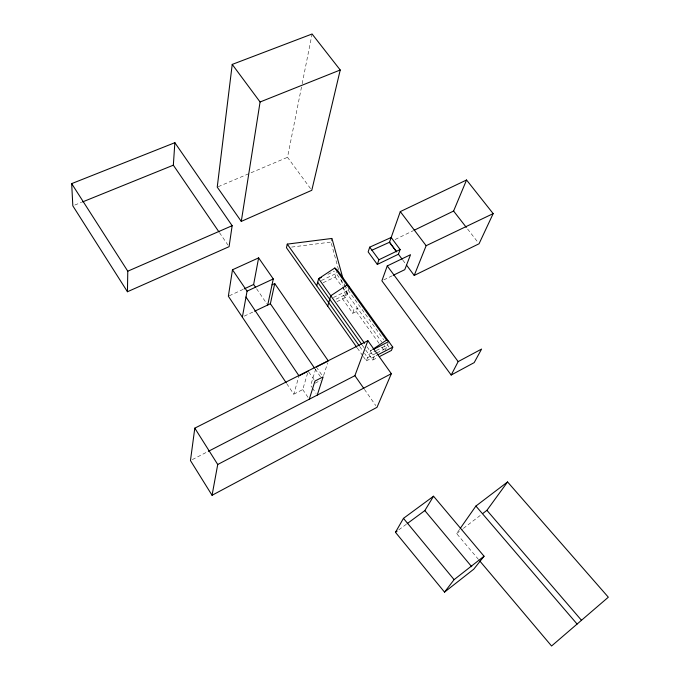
<?xml version="1.0" encoding="UTF-8"?>
<svg xmlns="http://www.w3.org/2000/svg" width="680" height="680" viewBox="0 0 680 680"><rect width="100%" height="100%" fill="white"/><g stroke="black" fill="none" stroke-linecap="round" stroke-linejoin="round"><path stroke-width="0.51" stroke-dasharray="3.4 2.55" d="M310.539 188.598L287.504 157.301L301.954 84.77M302.166 83.734L312.077 34M338.512 269.654L330.964 242.063L331.959 238.45M286.773 383.664L293.786 394.188L299.004 375.853M323.161 282.693L335.138 277.015L336.71 271.694M293.786 394.188L302.727 389.58L308.193 371.186M315.732 368.951L310.658 385.466L311.856 387.226M336.982 301.639L346.069 297.236L349.112 287.7M323.595 375.564L327.683 362.874M352.775 313.267L353.914 309.885L357.45 308.15L356.295 311.534L352.775 313.267L342.55 298.936L343.629 295.502L353.914 309.885M363.35 356.6L366.367 360.876L368.832 354.399L375.343 351.075M365.772 350.089L372.801 360.009L374.076 356.745L376.881 355.308M385.144 350.6L388.11 343.238M478.49 559.453L456.637 533.571L459.646 529.269M456.637 533.571L462.519 529.057M463.361 528.411L481.023 514.854M398.82 529.822L406.376 524.237M371.815 349.953L370.082 351.118L371.951 350.166M192.338 459.603L207.374 451.843M315.146 383.163L320.535 380.392M372.801 360.009L377.459 357.612M375.929 353.387L367.591 357.654L364.556 353.362M376.856 352.911L386.121 348.168L384.268 345.576M366.367 360.876L376.516 355.674M376.278 350.6L387.438 344.887L389.147 347.267M395.156 239.504L413.066 230.783M383.8 279.879L392.377 275.697M336.099 299.149L347.166 293.794L345.508 287.759M333.447 297.475L348.271 290.326M244.264 316.14L254.583 311.245M327.947 274.303L334.45 271.235M321.376 280.483L336.183 273.479L344.037 284.427M229.287 295.8L243.338 289.28M218.212 186.694L287.504 157.301M74.783 205.062L81.617 202.3M291.635 247.078L330.964 242.063M467.602 229.041L477.785 242.131M402.815 260.125L405.348 263.525M344.649 285.269L383.767 339.779M335.138 277.015L341.751 286.246M342.354 287.079L381.795 342.125M356.295 311.534L379.355 343.774M381.786 347.174L384.208 350.565M367.013 346.791L374.076 356.745M362.108 344.921L365.168 349.231M359.695 346.494L362.125 349.928M357.306 348.05L362.746 355.742M364.446 389.368L375.802 405.62M316.327 367.004L322.567 376.04M256.572 288.771L267.138 304.155M315.163 369.027L320.543 376.856M308.754 372.002L314.389 380.214M219.487 232.671L227.876 244.936M312.451 388.101L316.047 393.354M302.727 389.58L309.281 399.219M344.403 283.73L345.227 286.756M341.317 279.871L342.992 286M343.273 287.019L346.069 297.236"/><path stroke-width="1.02" d="M127.441 291.737L127.781 271.192L71.672 183.625L174.862 142.69L232.152 225.692L229.075 246.687L127.441 291.737L72.828 205.853L71.672 183.625M218.883 231.786L173.34 165.18L174.862 142.69M232.228 64.413L217.234 187.111L241.281 221.382L311.788 190.29L340.229 69.997L312.077 34L232.228 64.413L260.083 101.983L241.281 221.382M194.803 428.145L190.459 460.572L212.058 495.287L377 407.337L391.34 373.694L367.872 340.705L194.803 428.145L217.727 464.491L212.058 495.287M267.725 305.005L273.275 278.936L258.629 257.881L232.475 269.781L228.352 296.233L286.195 382.789M242.386 317.033L247.061 291.142L232.475 269.781M255.4 287.062L253.631 284.495L258.629 257.881M314.568 368.152L270.376 303.748L274.737 283.577L272.017 284.852M343.017 278.707L331.959 238.45L287.257 244.12L286.458 247.741L356.702 347.191M316.719 285.753L318.648 278.69L334.789 268.022L337.238 269.918L392.776 347.149L391.425 350.438L379.321 356.66M327.7 306.136L330.777 295.766L347.004 285.014L349.392 286.815M309.281 399.219L314.959 381.038L323.136 376.865L317.245 395.105M369.707 247.163L368.152 251.906L377.324 264.426L398.387 254.26L400.129 249.543L391.178 237.49L369.707 247.163L378.955 259.734L377.324 264.426M406.615 265.225L414.222 275.434L479.052 243.772L493.17 213.613L466.556 179.996L400.299 211.599L389.504 242.258L371.866 250.231M393.337 275.238L404.77 269.662L410.533 254.702L387.251 265.931L381.897 280.806L451.18 375.028L474.181 362.627L481.576 349.07L458.167 361.599L451.18 375.028M208.309 451.358L354.892 375.675L367.872 340.705M414.222 275.434L426.139 245.701L493.17 213.613M414.01 230.325L453.594 211.038L466.556 179.996M395.462 532.304L403.461 518.356L433.543 496.221L484.05 556.223L473.764 569.185L444.533 592.119L395.462 532.304L397.146 531.063M407.209 523.617L424.83 510.595L433.543 496.221M460.241 528.411L475.898 506.056L507.569 481.95L608.328 597.202L551.573 646L479.859 561.068M482.706 513.562L486.914 510.331L507.569 481.95M444.533 592.119L454.113 579.64L484.05 556.223M372.683 349.375L386.58 340.085L388.773 341.581L373.822 349.214M217.727 464.491L391.34 373.694M377.817 354.824L392.776 347.149M316.327 367.004L328.312 360.918L274.737 283.577M308.193 371.186L299.004 375.853L245.999 297.015M378.955 259.734L400.129 249.543M254.583 311.245L270.376 303.748M321.436 277.372L318.648 278.69L364.556 343.332M244.273 288.847L253.631 284.495M247.061 291.142L273.275 278.936M127.781 271.192L232.152 225.692M82.586 201.909L173.34 165.18M260.083 101.983L340.229 69.997M486.914 510.331L581.476 620.279M475.898 506.056L577.108 624.053M424.83 510.595L471.725 566.737M403.461 518.356L454.113 579.64M453.594 211.038L466.327 227.4M400.299 211.599L426.139 245.701M396.474 251.617L389.504 242.258L396.61 251.855M398.378 254.167L402.177 259.275M387.251 265.931L458.167 361.599M334.789 268.022L386.58 340.085M317.679 282.234L361.505 344.063M287.257 244.12L359.091 345.635M354.892 375.675L363.851 388.51"/></g></svg>
